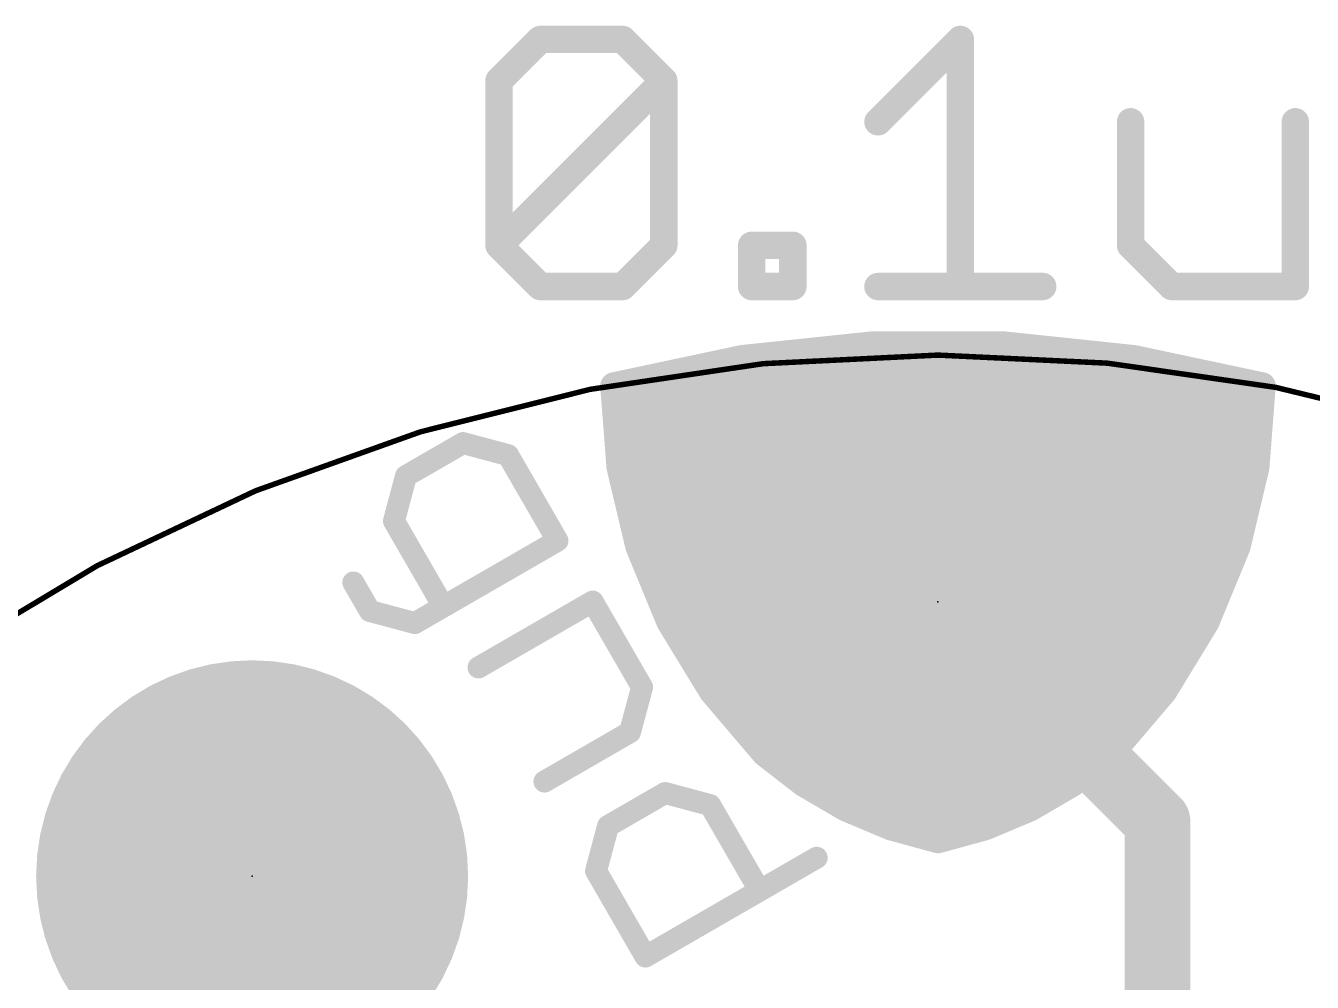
# Model space of a CAD drawing. Extents: x -10 to 12.2, y -10.5 to 9.8.
# Drawn here: x -4.22 to 1.73, y 5.35 to 9.78 of the extents above; entities that cross this region are included whole.
import ezdxf

# ---------------------------------------------------------------- set-up
doc = ezdxf.new("R2010")
doc.units = 0
for name, color, linetype in [('1', 12, 'CONTINUOUS'), ('16', 132, 'CONTINUOUS'), ('17', 110, 'CONTINUOUS'), ('20', 53, 'CONTINUOUS'), ('21', 40, 'CONTINUOUS'), ('23', 53, 'CONTINUOUS'), ('27', 253, 'CONTINUOUS'), ('39', 12, 'CONTINUOUS'), ('41', 12, 'CONTINUOUS')]:
    doc.layers.add(name, color=color, linetype=linetype)

# ---------------------------------------------------------------- blocks, each defined once
blk = doc.blocks.new('PIE')
at = {"const_width": 0.5}
blk.add_lwpolyline([(0, -0.25, 1), (0, 0.25, 1), (0, -0.25)], format="xyb", dxfattribs=at)
blk = doc.blocks.new('ROUNDP')
at = {"const_width": 0.5}
blk.add_lwpolyline([(0, -0.25, 1), (0, 0.25, 1), (0, -0.25)], format="xyb", dxfattribs=at)

msp = doc.modelspace()

# ---------------------------------------------------------------- linework, layer by layer
at = {"layer": '1'}
for points, const_width in [([(-0.3033, 8.3015), (-0.9066, 8.2381)], 0.127), ([(0.3033, 8.3015), (-0.3033, 8.3015)], 0.127), ([(0.9066, 8.2381), (0.3033, 8.3015)], 0.127), ([(-0.9066, 8.2381), (-1.5, 8.112)], 0.127), ([(-0.7461, 8.255), (0.7461, 8.255)], 0.127), ([(1.5, 8.112), (0.9066, 8.2381)], 0.127), ([(-1.5, 8.112), (-1.4712, 7.7362)], 0.127), ([(-1.4247, 8.128), (1.4247, 8.128)], 0.127), ([(1.4712, 7.7362), (1.5, 8.112)], 0.127), ([(-1.4915, 8.001), (1.4915, 8.001)], 0.127), ([(-1.4818, 7.874), (1.4818, 7.874)], 0.127), ([(-1.472, 7.747), (1.472, 7.747)], 0.127), ([(-1.4712, 7.7362), (-1.384, 7.3695)], 0.127), ([(1.384, 7.3695), (1.4712, 7.7362)], 0.127), ([(-1.4436, 7.62), (1.4436, 7.62)], 0.127), ([(-1.4134, 7.493), (1.4134, 7.493)], 0.127), ([(-1.384, 7.3695), (-1.2405, 7.0209)], 0.127), ([(-1.3826, 7.366), (1.3826, 7.366)], 0.127), ([(1.2405, 7.0209), (1.384, 7.3695)], 0.127), ([(-1.3303, 7.239), (1.3303, 7.239)], 0.127), ([(0, 7.112), (1.016, 6.096)], 0.3048), ([(-1.278, 7.112), (1.278, 7.112)], 0.127), ([(-1.2405, 7.0209), (-1.0442, 6.6991)], 0.127), ([(-1.2186, 6.985), (1.2186, 6.985)], 0.127), ([(1.0442, 6.6991), (1.2405, 7.0209)], 0.127), ([(-1.1411, 6.858), (1.1411, 6.858)], 0.127), ([(-1.0636, 6.731), (1.0636, 6.731)], 0.127), ([(-1.0442, 6.6991), (-0.8, 6.412)], 0.127), ([(0.8, 6.412), (1.0442, 6.6991)], 0.127), ([(-0.9633, 6.604), (0.9633, 6.604)], 0.127), ([(-0.8553, 6.477), (0.8553, 6.477)], 0.127), ([(-0.8, 6.412), (-0.6214, 6.2734)], 0.127), ([(0.6214, 6.2734), (0.8, 6.412)], 0.127), ([(-0.7201, 6.35), (0.7201, 6.35)], 0.127), ([(-0.6214, 6.2734), (-0.4263, 6.1593)], 0.127), ([(0.4263, 6.1593), (0.6214, 6.2734)], 0.127), ([(-0.5352, 6.223), (0.5352, 6.223)], 0.127), ([(-0.4263, 6.1593), (-0.218, 6.0717)], 0.127), ([(0.218, 6.0717), (0.4263, 6.1593)], 0.127), ([(1.016, 6.096), (1.016, 4.318)], 0.3048), ([(-0.2758, 6.096), (0.2758, 6.096)], 0.127), ([(-0.218, 6.0717), (0, 6.012)], 0.127), ([(0, 6.012), (0.218, 6.0717)], 0.127)]:
    msp.add_lwpolyline(points, dxfattribs=dict(at, const_width=const_width))
for points, const_width in [([(-0.3033, 8.3333, 1), (-0.3033, 8.2698)], 0.0635), ([(-0.3, 8.27, 1), (-0.3066, 8.3331)], 0.0635), ([(0.3066, 8.3331, 1), (0.3, 8.27)], 0.0635), ([(0.3033, 8.2698, 1), (0.3033, 8.3333)], 0.0635), ([(-0.9099, 8.2697, 1), (-0.9033, 8.2065)], 0.0635), ([(-0.9, 8.2071, 1), (-0.9132, 8.2692)], 0.0635), ([(-0.7461, 8.2868, 1), (-0.7461, 8.2233)], 0.0635), ([(0.7461, 8.2233, 1), (0.7461, 8.2868)], 0.0635), ([(0.9132, 8.2692, 1), (0.9, 8.2071)], 0.0635), ([(0.9033, 8.2065, 1), (0.9099, 8.2697)], 0.0635), ([(-1.4683, 8.1144, 1), (-1.5317, 8.1096)], 0.0635), ([(-1.5066, 8.1431, 1), (-1.4934, 8.0809)], 0.0635), ([(-1.4247, 8.1598, 1), (-1.4247, 8.0962)], 0.0635), ([(1.4247, 8.0962, 1), (1.4247, 8.1598)], 0.0635), ([(1.5317, 8.1096, 1), (1.4683, 8.1144)], 0.0635), ([(1.4934, 8.0809, 1), (1.5066, 8.1431)], 0.0635), ([(-1.4915, 8.0328, 1), (-1.4915, 7.9693)], 0.0635), ([(1.4915, 7.9693, 1), (1.4915, 8.0328)], 0.0635), ([(-1.4818, 7.9058, 1), (-1.4818, 7.8423)], 0.0635), ([(1.4818, 7.8423, 1), (1.4818, 7.9058)], 0.0635), ([(-1.472, 7.7788, 1), (-1.472, 7.7153)], 0.0635), ([(1.472, 7.7153, 1), (1.472, 7.7788)], 0.0635), ([(-1.4403, 7.7435, 1), (-1.5021, 7.7288)], 0.0635), ([(-1.5029, 7.7337, 1), (-1.4396, 7.7386)], 0.0635), ([(1.4396, 7.7386, 1), (1.5029, 7.7337)], 0.0635), ([(1.5021, 7.7288, 1), (1.4403, 7.7435)], 0.0635), ([(-1.4436, 7.6517, 1), (-1.4436, 7.5883)], 0.0635), ([(1.4436, 7.5883, 1), (1.4436, 7.6517)], 0.0635), ([(-1.4134, 7.5248, 1), (-1.4134, 7.4613)], 0.0635), ([(1.4134, 7.4613, 1), (1.4134, 7.5248)], 0.0635), ([(-1.3546, 7.3816, 1), (-1.4133, 7.3574)], 0.0635), ([(-1.4149, 7.3621, 1), (-1.3531, 7.3768)], 0.0635), ([(-1.3826, 7.3978, 1), (-1.3826, 7.3343)], 0.0635), ([(1.3531, 7.3768, 1), (1.4149, 7.3621)], 0.0635), ([(1.4133, 7.3574, 1), (1.3546, 7.3816)], 0.0635), ([(1.3826, 7.3343, 1), (1.3826, 7.3978)], 0.0635), ([(-1.3303, 7.2708, 1), (-1.3303, 7.2073)], 0.0635), ([(1.3303, 7.2073, 1), (1.3303, 7.2708)], 0.0635), ([(0.0539, 7.1659, 1), (-0.0539, 7.0581)], 0.1524), ([(-1.278, 7.1437, 1), (-1.278, 7.0803)], 0.0635), ([(1.278, 7.0803, 1), (1.278, 7.1437)], 0.0635), ([(-1.2134, 7.0375, 1), (-1.2676, 7.0044)], 0.0635), ([(-1.2698, 7.0088, 1), (-1.2111, 7.033)], 0.0635), ([(-1.2186, 7.0168, 1), (-1.2186, 6.9533)], 0.0635), ([(1.2111, 7.033, 1), (1.2698, 7.0088)], 0.0635), ([(1.2676, 7.0044, 1), (1.2134, 7.0375)], 0.0635), ([(1.2186, 6.9533, 1), (1.2186, 7.0168)], 0.0635), ([(-1.1411, 6.8898, 1), (-1.1411, 6.8263)], 0.0635), ([(1.1411, 6.8263, 1), (1.1411, 6.8898)], 0.0635), ([(-1.0636, 6.7628, 1), (-1.0636, 6.6993)], 0.0635), ([(1.0636, 6.6993, 1), (1.0636, 6.7628)], 0.0635), ([(-1.02, 6.7197, 1), (-1.0684, 6.6786)], 0.0635), ([(-1.0713, 6.6826, 1), (-1.0171, 6.7157)], 0.0635), ([(1.0171, 6.7157, 1), (1.0713, 6.6826)], 0.0635), ([(1.0684, 6.6786, 1), (1.02, 6.7197)], 0.0635), ([(-0.9633, 6.6357, 1), (-0.9633, 6.5723)], 0.0635), ([(0.9633, 6.5723, 1), (0.9633, 6.6357)], 0.0635), ([(-0.8553, 6.5088, 1), (-0.8553, 6.4453)], 0.0635), ([(0.8553, 6.4453, 1), (0.8553, 6.5088)], 0.0635), ([(-0.7805, 6.4371, 1), (-0.8195, 6.3869)], 0.0635), ([(-0.8242, 6.3914, 1), (-0.7758, 6.4326)], 0.0635), ([(0.7758, 6.4326, 1), (0.8242, 6.3914)], 0.0635), ([(0.8195, 6.3869, 1), (0.7805, 6.4371)], 0.0635), ([(-0.7201, 6.3818, 1), (-0.7201, 6.3183)], 0.0635), ([(0.7201, 6.3183, 1), (0.7201, 6.3818)], 0.0635), ([(-0.6054, 6.3008, 1), (-0.6375, 6.246)], 0.0635), ([(-0.6409, 6.2483, 1), (-0.602, 6.2985)], 0.0635), ([(0.602, 6.2985, 1), (0.6409, 6.2483)], 0.0635), ([(0.6375, 6.246, 1), (0.6054, 6.3008)], 0.0635), ([(-0.5352, 6.2547, 1), (-0.5352, 6.1913)], 0.0635), ([(0.5352, 6.1913, 1), (0.5352, 6.2547)], 0.0635), ([(-0.414, 6.1886, 1), (-0.4386, 6.1301)], 0.0635), ([(-0.4424, 6.1319, 1), (-0.4103, 6.1867)], 0.0635), ([(0.4103, 6.1867, 1), (0.4424, 6.1319)], 0.0635), ([(0.4386, 6.1301, 1), (0.414, 6.1886)], 0.0635), ([(1.0922, 6.096, 1), (0.9398, 6.096)], 0.1524), ([(0.9621, 6.0421, 1), (1.0699, 6.1499)], 0.1524), ([(-0.2758, 6.1277, 1), (-0.2758, 6.0643)], 0.0635), ([(-0.2096, 6.1023, 1), (-0.2264, 6.0411)], 0.0635), ([(0.2264, 6.0411, 1), (0.2096, 6.1023)], 0.0635), ([(0.2758, 6.0643, 1), (0.2758, 6.1277)], 0.0635), ([(-0.2303, 6.0424, 1), (-0.2057, 6.101)], 0.0635), ([(0.2057, 6.101, 1), (0.2303, 6.0424)], 0.0635), ([(-0.0084, 6.0426, 1), (0.0084, 5.9814)], 0.0635), ([(-0.0084, 5.9814, 1), (0.0084, 6.0426)], 0.0635)]:
    msp.add_lwpolyline(points, format="xyb", dxfattribs=dict(at, const_width=const_width))
at = {"layer": '16', "const_width": 0.127}
for points in [[(-0.3033, 8.3015), (-0.9066, 8.2381)], [(0.3033, 8.3015), (-0.3033, 8.3015)], [(0.9066, 8.2381), (0.3033, 8.3015)], [(-0.9066, 8.2381), (-1.5, 8.112)], [(-0.7461, 8.255), (0.7461, 8.255)], [(1.5, 8.112), (0.9066, 8.2381)], [(-1.5, 8.112), (-1.4712, 7.7362)], [(-1.4247, 8.128), (1.4247, 8.128)], [(1.4712, 7.7362), (1.5, 8.112)], [(-1.4915, 8.001), (1.4915, 8.001)], [(-1.4818, 7.874), (1.4818, 7.874)], [(-1.472, 7.747), (1.472, 7.747)], [(-1.4712, 7.7362), (-1.384, 7.3695)], [(1.384, 7.3695), (1.4712, 7.7362)], [(-1.4436, 7.62), (1.4436, 7.62)], [(-1.4134, 7.493), (1.4134, 7.493)], [(-1.384, 7.3695), (-1.2405, 7.0209)], [(-1.3826, 7.366), (1.3826, 7.366)], [(1.2405, 7.0209), (1.384, 7.3695)], [(-1.3303, 7.239), (1.3303, 7.239)], [(-1.278, 7.112), (1.278, 7.112)], [(-1.2405, 7.0209), (-1.0442, 6.6991)], [(-1.2186, 6.985), (1.2186, 6.985)], [(1.0442, 6.6991), (1.2405, 7.0209)], [(-1.1411, 6.858), (1.1411, 6.858)], [(-1.0636, 6.731), (1.0636, 6.731)], [(-1.0442, 6.6991), (-0.8, 6.412)], [(0.8, 6.412), (1.0442, 6.6991)], [(-0.9633, 6.604), (0.9633, 6.604)], [(-0.8553, 6.477), (0.8553, 6.477)], [(-0.8, 6.412), (-0.6214, 6.2734)], [(0.6214, 6.2734), (0.8, 6.412)], [(-0.7201, 6.35), (0.7201, 6.35)], [(-0.6214, 6.2734), (-0.4263, 6.1593)], [(0.4263, 6.1593), (0.6214, 6.2734)], [(-0.5352, 6.223), (0.5352, 6.223)], [(-0.4263, 6.1593), (-0.218, 6.0717)], [(0.218, 6.0717), (0.4263, 6.1593)], [(-0.2758, 6.096), (0.2758, 6.096)], [(-0.218, 6.0717), (0, 6.012)], [(0, 6.012), (0.218, 6.0717)]]:
    msp.add_lwpolyline(points, dxfattribs=at)
at = {"layer": '16', "const_width": 0.0635}
for points in [[(-0.3033, 8.3333, 1), (-0.3033, 8.2698)], [(-0.3, 8.27, 1), (-0.3066, 8.3331)], [(0.3066, 8.3331, 1), (0.3, 8.27)], [(0.3033, 8.2698, 1), (0.3033, 8.3333)], [(-0.9099, 8.2697, 1), (-0.9033, 8.2065)], [(-0.9, 8.2071, 1), (-0.9132, 8.2692)], [(-0.7461, 8.2868, 1), (-0.7461, 8.2233)], [(0.7461, 8.2233, 1), (0.7461, 8.2868)], [(0.9132, 8.2692, 1), (0.9, 8.2071)], [(0.9033, 8.2065, 1), (0.9099, 8.2697)], [(-1.4683, 8.1144, 1), (-1.5317, 8.1096)], [(-1.5066, 8.1431, 1), (-1.4934, 8.0809)], [(-1.4247, 8.1598, 1), (-1.4247, 8.0962)], [(1.4247, 8.0962, 1), (1.4247, 8.1598)], [(1.5317, 8.1096, 1), (1.4683, 8.1144)], [(1.4934, 8.0809, 1), (1.5066, 8.1431)], [(-1.4915, 8.0328, 1), (-1.4915, 7.9693)], [(1.4915, 7.9693, 1), (1.4915, 8.0328)], [(-1.4818, 7.9058, 1), (-1.4818, 7.8423)], [(1.4818, 7.8423, 1), (1.4818, 7.9058)], [(-1.472, 7.7788, 1), (-1.472, 7.7153)], [(1.472, 7.7153, 1), (1.472, 7.7788)], [(-1.4403, 7.7435, 1), (-1.5021, 7.7288)], [(-1.5029, 7.7337, 1), (-1.4396, 7.7386)], [(1.4396, 7.7386, 1), (1.5029, 7.7337)], [(1.5021, 7.7288, 1), (1.4403, 7.7435)], [(-1.4436, 7.6517, 1), (-1.4436, 7.5883)], [(1.4436, 7.5883, 1), (1.4436, 7.6517)], [(-1.4134, 7.5248, 1), (-1.4134, 7.4613)], [(1.4134, 7.4613, 1), (1.4134, 7.5248)], [(-1.3546, 7.3816, 1), (-1.4133, 7.3574)], [(-1.4149, 7.3621, 1), (-1.3531, 7.3768)], [(-1.3826, 7.3978, 1), (-1.3826, 7.3343)], [(1.3531, 7.3768, 1), (1.4149, 7.3621)], [(1.4133, 7.3574, 1), (1.3546, 7.3816)], [(1.3826, 7.3343, 1), (1.3826, 7.3978)], [(-1.3303, 7.2708, 1), (-1.3303, 7.2073)], [(1.3303, 7.2073, 1), (1.3303, 7.2708)], [(-1.278, 7.1437, 1), (-1.278, 7.0803)], [(1.278, 7.0803, 1), (1.278, 7.1437)], [(-1.2134, 7.0375, 1), (-1.2676, 7.0044)], [(-1.2698, 7.0088, 1), (-1.2111, 7.033)], [(-1.2186, 7.0168, 1), (-1.2186, 6.9533)], [(1.2111, 7.033, 1), (1.2698, 7.0088)], [(1.2676, 7.0044, 1), (1.2134, 7.0375)], [(1.2186, 6.9533, 1), (1.2186, 7.0168)], [(-1.1411, 6.8898, 1), (-1.1411, 6.8263)], [(1.1411, 6.8263, 1), (1.1411, 6.8898)], [(-1.0636, 6.7628, 1), (-1.0636, 6.6993)], [(1.0636, 6.6993, 1), (1.0636, 6.7628)], [(-1.02, 6.7197, 1), (-1.0684, 6.6786)], [(-1.0713, 6.6826, 1), (-1.0171, 6.7157)], [(1.0171, 6.7157, 1), (1.0713, 6.6826)], [(1.0684, 6.6786, 1), (1.02, 6.7197)], [(-0.9633, 6.6357, 1), (-0.9633, 6.5723)], [(0.9633, 6.5723, 1), (0.9633, 6.6357)], [(-0.8553, 6.5088, 1), (-0.8553, 6.4453)], [(0.8553, 6.4453, 1), (0.8553, 6.5088)], [(-0.7805, 6.4371, 1), (-0.8195, 6.3869)], [(-0.8242, 6.3914, 1), (-0.7758, 6.4326)], [(0.7758, 6.4326, 1), (0.8242, 6.3914)], [(0.8195, 6.3869, 1), (0.7805, 6.4371)], [(-0.7201, 6.3818, 1), (-0.7201, 6.3183)], [(0.7201, 6.3183, 1), (0.7201, 6.3818)], [(-0.6054, 6.3008, 1), (-0.6375, 6.246)], [(-0.6409, 6.2483, 1), (-0.602, 6.2985)], [(0.602, 6.2985, 1), (0.6409, 6.2483)], [(0.6375, 6.246, 1), (0.6054, 6.3008)], [(-0.5352, 6.2547, 1), (-0.5352, 6.1913)], [(0.5352, 6.1913, 1), (0.5352, 6.2547)], [(-0.414, 6.1886, 1), (-0.4386, 6.1301)], [(-0.4424, 6.1319, 1), (-0.4103, 6.1867)], [(0.4103, 6.1867, 1), (0.4424, 6.1319)], [(0.4386, 6.1301, 1), (0.414, 6.1886)], [(-0.2758, 6.1277, 1), (-0.2758, 6.0643)], [(-0.2096, 6.1023, 1), (-0.2264, 6.0411)], [(0.2264, 6.0411, 1), (0.2096, 6.1023)], [(0.2758, 6.0643, 1), (0.2758, 6.1277)], [(-0.2303, 6.0424, 1), (-0.2057, 6.101)], [(0.2057, 6.101, 1), (0.2303, 6.0424)], [(-0.0084, 6.0426, 1), (0.0084, 5.9814)], [(-0.0084, 5.9814, 1), (0.0084, 6.0426)]]:
    msp.add_lwpolyline(points, format="xyb", dxfattribs=at)
at = {"layer": '20', "const_width": 0.0254}
msp.add_lwpolyline([(0, -8.255, 1), (0, 8.255, 1), (0, -8.255)], format="xyb", dxfattribs=at)
at = {"layer": '21', "const_width": 0.1016}
for points in [[(-2.1985, 7.8477), (-2.4627, 7.6952)], [(-1.9901, 7.7919), (-2.1985, 7.8477)], [(-1.7613, 7.3956), (-1.9901, 7.7919)], [(-2.4627, 7.6952), (-2.5185, 7.4869)], [(-2.5185, 7.4869), (-2.2897, 7.0906)], [(-2.4218, 7.0143), (-1.7613, 7.3956)], [(-2.7064, 7.2022), (-2.6302, 7.0701)], [(-2.127, 6.8088), (-1.5986, 7.1138)], [(-1.5986, 7.1138), (-1.3698, 6.7175)], [(-2.6302, 7.0701), (-2.4218, 7.0143)], [(-1.3698, 6.7175), (-1.4257, 6.5092)], [(-1.4257, 6.5092), (-1.8219, 6.2804)], [(-1.5272, 6.0748), (-1.263, 6.2274)], [(-1.263, 6.2274), (-1.0546, 6.1715)], [(-1.0546, 6.1715), (-0.8258, 5.7753)], [(-1.583, 5.8665), (-1.5272, 6.0748)], [(-0.5616, 5.9278), (-1.3542, 5.4702)], [(-1.3542, 5.4702), (-1.583, 5.8665)]]:
    msp.add_lwpolyline(points, dxfattribs=at)
at = {"layer": '21', "const_width": 0.0508}
for points in [[(-2.1919, 7.8723, 1), (-2.205, 7.8232)], [(-2.1858, 7.8257, 1), (-2.2112, 7.8697)], [(-1.9681, 7.8046, 1), (-2.0121, 7.7792)], [(-1.9967, 7.7674, 1), (-1.9835, 7.8165)], [(-2.4381, 7.6886, 1), (-2.4872, 7.7018)], [(-2.4754, 7.7172, 1), (-2.45, 7.6732)], [(-2.4965, 7.4996, 1), (-2.5405, 7.4742)], [(-2.543, 7.4934, 1), (-2.494, 7.4803)], [(-1.7486, 7.3736, 1), (-1.774, 7.4176)], [(-1.7833, 7.3829, 1), (-1.7393, 7.4083)], [(-2.6844, 7.2149, 1), (-2.7284, 7.1895)], [(-1.5766, 7.1265, 1), (-1.6206, 7.1011)], [(-1.5859, 7.0918, 1), (-1.6113, 7.1358)], [(-2.6236, 7.0947, 1), (-2.6367, 7.0456)], [(-2.6522, 7.0574, 1), (-2.6082, 7.0828)], [(-2.3117, 7.0779, 1), (-2.2677, 7.1033)], [(-2.4345, 7.0363, 1), (-2.4091, 6.9923)], [(-2.4284, 6.9898, 1), (-2.4152, 7.0388)], [(-2.1397, 6.8308, 1), (-2.1143, 6.7868)], [(-1.3453, 6.711, 1), (-1.3944, 6.7241)], [(-1.3918, 6.7048, 1), (-1.3478, 6.7302)], [(-1.413, 6.4872, 1), (-1.4384, 6.5312)], [(-1.4502, 6.5158, 1), (-1.4011, 6.5026)], [(-1.8346, 6.3024, 1), (-1.8092, 6.2584)], [(-1.2564, 6.2519, 1), (-1.2695, 6.2028)], [(-1.2503, 6.2054, 1), (-1.2757, 6.2494)], [(-1.0326, 6.1842, 1), (-1.0766, 6.1588)], [(-1.0612, 6.147, 1), (-1.048, 6.1961)], [(-1.5398, 6.0968, 1), (-1.5145, 6.0528)], [(-1.5026, 6.0683, 1), (-1.5517, 6.0814)], [(-0.5489, 5.9058, 1), (-0.5743, 5.9498)], [(-1.561, 5.8792, 1), (-1.605, 5.8538)], [(-1.6075, 5.8731, 1), (-1.5584, 5.8599)], [(-0.8478, 5.7626, 1), (-0.8038, 5.788)], [(-1.3669, 5.4922, 1), (-1.3415, 5.4482)], [(-1.3762, 5.4575, 1), (-1.3322, 5.4829)]]:
    msp.add_lwpolyline(points, format="xyb", dxfattribs=at)
at = {"layer": '23'}
for p in [(0, 7.112), (-3.175, 5.842)]:
    msp.add_point(p, dxfattribs=at)
at = {"layer": '27', "const_width": 0.127}
for points in [[(-2.0319, 9.5258), (-1.8412, 9.7165)], [(-1.8412, 9.7165), (-1.4599, 9.7165)], [(-1.4599, 9.7165), (-1.2692, 9.5258)], [(-0.2778, 9.3352), (0.1035, 9.7165)], [(0.1035, 9.7165), (0.1035, 8.5725)], [(-2.0319, 8.7632), (-2.0319, 9.5258)], [(-2.0319, 8.7632), (-1.2692, 9.5258)], [(-1.2692, 9.5258), (-1.2692, 8.7632)], [(0.8916, 9.3352), (0.8916, 8.7632)], [(1.6542, 8.5725), (1.6542, 9.3352)], [(-1.8412, 8.5725), (-2.0319, 8.7632)], [(-1.2692, 8.7632), (-1.4599, 8.5725)], [(-0.8625, 8.5725), (-0.8625, 8.7632)], [(-0.8625, 8.7632), (-0.6718, 8.7632)], [(-0.6718, 8.7632), (-0.6718, 8.5725)], [(0.8916, 8.7632), (1.0823, 8.5725)], [(-1.4599, 8.5725), (-1.8412, 8.5725)], [(-0.6718, 8.5725), (-0.8625, 8.5725)], [(-0.2778, 8.5725), (0.4848, 8.5725)], [(1.0823, 8.5725), (1.6542, 8.5725)]]:
    msp.add_lwpolyline(points, dxfattribs=at)
at = {"layer": '27', "const_width": 0.0635}
for points in [[(-1.8412, 9.7482, 1), (-1.8412, 9.6847)], [(-1.8188, 9.694, 1), (-1.8637, 9.7389)], [(-1.4375, 9.7389, 1), (-1.4824, 9.694)], [(-1.4599, 9.6847, 1), (-1.4599, 9.7482)], [(0.1353, 9.7165, 1), (0.0718, 9.7165)], [(0.126, 9.694, 1), (0.0811, 9.7389)], [(-2.0002, 9.5258, 1), (-2.0637, 9.5258)], [(-1.2375, 9.5258, 1), (-1.301, 9.5258)], [(-1.2468, 9.5034, 1), (-1.2917, 9.5483)], [(-2.0544, 9.5483, 1), (-2.0094, 9.5034)], [(-1.2917, 9.5034, 1), (-1.2468, 9.5483)], [(-0.3003, 9.3576, 1), (-0.2554, 9.3127)], [(0.9233, 9.3352, 1), (0.8598, 9.3352)], [(1.686, 9.3352, 1), (1.6225, 9.3352)], [(-2.0094, 8.7856, 1), (-2.0544, 8.7407)], [(-2.0544, 8.7856, 1), (-2.0094, 8.7407)], [(-1.2468, 8.7407, 1), (-1.2917, 8.7856)], [(-0.8308, 8.7632, 1), (-0.8943, 8.7632)], [(-0.8625, 8.7949, 1), (-0.8625, 8.7314)], [(-0.6401, 8.7632, 1), (-0.7036, 8.7632)], [(-0.6718, 8.7314, 1), (-0.6718, 8.7949)], [(0.914, 8.7856, 1), (0.8691, 8.7407)], [(-2.0637, 8.7632, 1), (-2.0002, 8.7632)], [(-1.301, 8.7632, 1), (-1.2375, 8.7632)], [(0.8598, 8.7632, 1), (0.9233, 8.7632)], [(-1.8412, 8.6043, 1), (-1.8412, 8.5407)], [(-1.4599, 8.5407, 1), (-1.4599, 8.6043)], [(-0.8625, 8.6043, 1), (-0.8625, 8.5407)], [(-0.6718, 8.5407, 1), (-0.6718, 8.6043)], [(-0.2778, 8.6043, 1), (-0.2778, 8.5407)], [(0.4848, 8.5407, 1), (0.4848, 8.6043)], [(1.0823, 8.6043, 1), (1.0823, 8.5407)], [(1.6542, 8.5407, 1), (1.6542, 8.6043)], [(-1.8637, 8.55, 1), (-1.8188, 8.595)], [(-1.4824, 8.595, 1), (-1.4375, 8.55)], [(-0.8943, 8.5725, 1), (-0.8308, 8.5725)], [(-0.7036, 8.5725, 1), (-0.6401, 8.5725)], [(0.0718, 8.5725, 1), (0.1353, 8.5725)], [(1.0598, 8.55, 1), (1.1047, 8.595)], [(1.6225, 8.5725, 1), (1.686, 8.5725)]]:
    msp.add_lwpolyline(points, format="xyb", dxfattribs=at)
at = {"layer": '39'}
for points, const_width in [([(-3.175, 6.592, 0.4142), (-3.925, 5.842)], 0.5), ([(-2.425, 5.842, 0.4142), (-3.175, 6.592)], 0.5), ([(-3.175, 6.717, 1), (-3.175, 6.467)], 0.25), ([(-3.175, 6.467, 1), (-3.175, 6.717)], 0.25), ([(-3.925, 5.842, 0.4142), (-3.175, 5.092)], 0.5), ([(-3.8, 5.842, 1), (-4.05, 5.842)], 0.25), ([(-3.175, 5.092, 0.4142), (-2.425, 5.842)], 0.5), ([(-2.3, 5.842, 1), (-2.55, 5.842)], 0.25), ([(-4.05, 5.842, 1), (-3.8, 5.842)], 0.25), ([(-2.55, 5.842, 1), (-2.3, 5.842)], 0.25)]:
    msp.add_lwpolyline(points, format="xyb", dxfattribs=dict(at, const_width=const_width))
at = {"layer": '41'}
for points, const_width in [([(-3.175, 6.592, 0.4142), (-3.925, 5.842)], 0.5), ([(-2.425, 5.842, 0.4142), (-3.175, 6.592)], 0.5), ([(-3.175, 6.717, 1), (-3.175, 6.467)], 0.25), ([(-3.175, 6.467, 1), (-3.175, 6.717)], 0.25), ([(-3.925, 5.842, 0.4142), (-3.175, 5.092)], 0.5), ([(-3.8, 5.842, 1), (-4.05, 5.842)], 0.25), ([(-3.175, 5.092, 0.4142), (-2.425, 5.842)], 0.5), ([(-2.3, 5.842, 1), (-2.55, 5.842)], 0.25), ([(-4.05, 5.842, 1), (-3.8, 5.842)], 0.25), ([(-2.55, 5.842, 1), (-2.3, 5.842)], 0.25)]:
    msp.add_lwpolyline(points, format="xyb", dxfattribs=dict(at, const_width=const_width))

# ---------------------------------------------------------------- block references
at = {"layer": '1'}
msp.add_blockref('PIE', (-3.175, 5.842), dxfattribs=at)
at = {"layer": '17', "xscale": 2.1844, "yscale": 2.1844}
msp.add_blockref('ROUNDP', (0, 7.112), dxfattribs=at)
msp.add_blockref('ROUNDP', (0, 7.112), dxfattribs=at)

doc.saveas('drawing.dxf')
